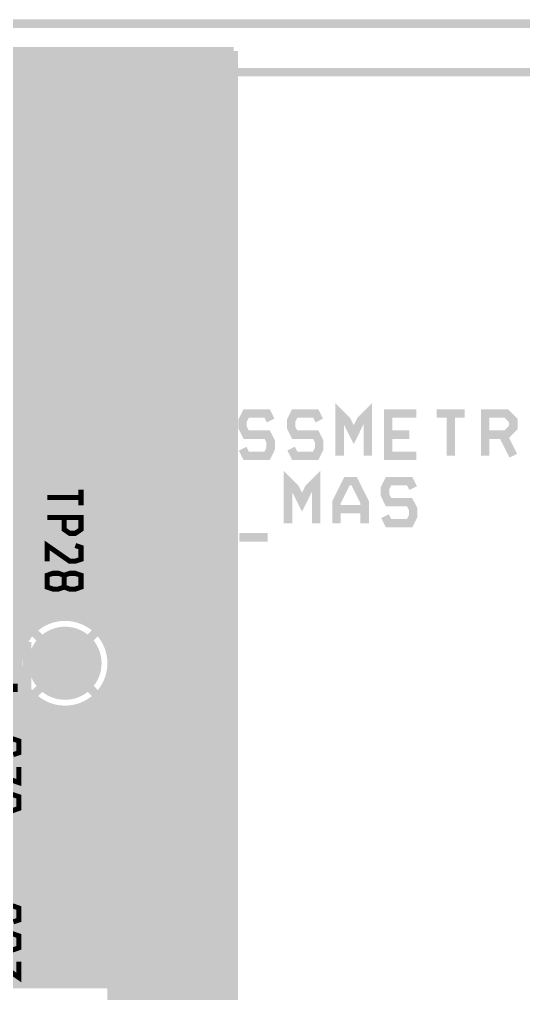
# Model space of a CAD drawing. Extents: x -11 to 221, y -93 to 178.
# Drawn here: x 67.21 to 82.38, y 146.27 to 175.58 of the extents above; entities that cross this region are included whole.
import ezdxf

# ---------------------------------------------------------------- set-up
doc = ezdxf.new("R2010")
doc.units = 0
doc.header["$MEASUREMENT"] = 0
doc.layers.get('0').update_dxf_attribs({"linetype": 'CONTINUOUS'})
for name, color, linetype in [('26-349-0_BOT', 7, 'CONTINUOUS'), ('26-349-0_DRD', 7, 'CONTINUOUS'), ('26-349-0_DRL', 2, 'CONTINUOUS'), ('26-349-0_FAB', 1, 'CONTINUOUS'), ('26-349-0_IN1', 3, 'CONTINUOUS'), ('26-349-0_IN2', 5, 'CONTINUOUS'), ('26-349-0_SMB', 10, 'CONTINUOUS'), ('26-349-0_SMT', 14, 'CONTINUOUS'), ('26-349-0_SST', 12, 'CONTINUOUS'), ('26-349-0_TOP', 11, 'CONTINUOUS'), ('THRUHOLE_TAP', 15, 'CONTINUOUS')]:
    doc.layers.add(name, color=color, linetype=linetype)

# ---------------------------------------------------------------- blocks, each defined once
blk = doc.blocks.new('ROUND_50')
at = {"const_width": 1.09982}
blk.add_lwpolyline([(-0.54991, 0, 1), (0.54991, 0, 1)], format="xyb", close=True, dxfattribs=at)
blk = doc.blocks.new('ROUND_96')
at = {"const_width": 0.50038}
blk.add_lwpolyline([(-0.25019, 0, 1), (0.25019, 0, 1)], format="xyb", close=True, dxfattribs=at)
blk = doc.blocks.new('ROUND_90')
at = {"const_width": 0.50038}
blk.add_lwpolyline([(-0.25019, 0, 1), (0.25019, 0, 1)], format="xyb", close=True, dxfattribs=at)

msp = doc.modelspace()

# ---------------------------------------------------------------- linework, layer by layer
at = {"layer": '26-349-0_DRD', "const_width": 0.254}
for points in [[(-5.99948, 175.4505), (180.9496, 175.4505)], [(67.437, 156.845), (64.897, 156.845)], [(67.437, 156.845), (64.897, 154.305)], [(67.437, 154.305), (64.897, 156.845)], [(67.437, 154.305), (67.437, 156.845)], [(68.58, 156.845), (67.945, 156.21)], [(69.215, 156.21), (68.58, 156.845)], [(67.945, 156.21), (68.58, 155.575)], [(68.58, 155.575), (69.215, 156.21)], [(64.897, 154.305), (67.437, 154.305)], [(68.1609, 151.8539), (65.6209, 151.8539)], [(68.1609, 151.8539), (65.6209, 149.3139)], [(68.1609, 149.3139), (65.6209, 151.8539)], [(68.1609, 151.8539), (65.6209, 151.8539)], [(68.1609, 151.8539), (65.6209, 149.3139)], [(68.1609, 149.3139), (65.6209, 151.8539)], [(68.1609, 149.3139), (68.1609, 151.8539)], [(68.1609, 149.3139), (68.1609, 151.8539)], [(65.6209, 149.3139), (68.1609, 149.3139)], [(65.6209, 149.3139), (68.1609, 149.3139)]]:
    msp.add_lwpolyline(points, dxfattribs=at)
at = {"layer": '26-349-0_DRL', "const_width": 0.254}
msp.add_lwpolyline([(-5.99948, 175.4505), (180.9496, 175.4505)], dxfattribs=at)
at = {"layer": '26-349-0_FAB', "const_width": 0.254}
for points in [[(-5.99948, 175.4505), (180.9496, 175.4505)], [(1.27, 146.05), (0, 146.05), (0, 154.94), (10.16, 154.94), (10.16, 173.99), (85.725, 173.99), (85.725, 119.38), (68.58, 119.38), (68.58, 144.78), (33.655, 144.78), (29.21, 149.225), (29.21, 153.67), (10.16, 153.67), (10.16, 146.05), (1.27, 146.05)], [(68.453, 162.45332), (68.453, 163.08832), (68.1355, 163.72332), (67.92468, 163.72332), (67.60718, 163.08832), (67.60718, 162.45332)], [(71.84898, 162.45332), (71.84898, 163.72332), (71.63816, 163.5125), (71.42734, 163.08832), (71.21398, 163.5125), (71.00316, 163.72332), (71.00316, 162.45332)], [(73.30948, 162.45332), (73.30948, 163.08832), (72.99198, 163.72332), (72.78116, 163.72332), (72.46366, 163.08832), (72.46366, 162.45332)], [(74.76998, 163.5125), (74.66584, 163.72332), (74.03084, 163.72332), (73.92416, 163.5125), (73.92416, 163.30168), (74.03084, 163.08832), (74.66584, 163.08832), (74.76998, 162.8775), (74.76998, 162.66668), (74.66584, 162.45332), (74.03084, 162.45332), (73.92416, 162.66668)], [(76.23048, 163.5125), (76.12634, 163.72332), (75.49134, 163.72332), (75.38466, 163.5125), (75.38466, 163.30168), (75.49134, 163.08832), (76.12634, 163.08832), (76.23048, 162.8775), (76.23048, 162.66668), (76.12634, 162.45332), (75.49134, 162.45332), (75.38466, 162.66668)], [(77.69098, 162.45332), (77.69098, 163.72332), (77.48016, 163.5125), (77.26934, 163.08832), (77.05598, 163.5125), (76.84516, 163.72332), (76.84516, 162.45332)], [(79.15148, 162.45332), (78.30566, 162.45332), (78.30566, 163.72332), (79.15148, 163.72332)], [(80.61198, 163.72332), (79.76616, 163.72332)], [(80.19034, 162.45332), (80.19034, 163.72332)], [(81.22666, 163.08832), (81.86166, 163.08832), (82.07248, 163.30168), (82.07248, 163.5125), (81.86166, 163.72332), (81.22666, 163.72332), (81.22666, 162.45332)], [(68.453, 162.8775), (67.60718, 162.8775)], [(73.30948, 162.8775), (72.46366, 162.8775)], [(78.94066, 163.08832), (78.30566, 163.08832)], [(81.75498, 163.08832), (82.07248, 162.45332)], [(69.87032, 161.05632), (70.2945, 161.05632), (70.2945, 160.63468), (70.18782, 160.42132), (69.55282, 160.42132), (69.44868, 160.63468), (69.44868, 161.4805), (69.55282, 161.69132), (70.18782, 161.69132), (70.2945, 161.4805)], [(71.755, 161.69132), (71.755, 160.42132), (71.54418, 160.63468), (71.12, 161.4805), (70.90918, 161.69132), (70.90918, 160.42132)], [(72.36968, 160.42132), (73.00468, 160.42132), (73.2155, 160.8455), (73.2155, 161.26968), (73.00468, 161.69132), (72.36968, 161.69132)], [(72.47382, 160.42132), (72.47382, 161.69132)], [(76.1365, 160.42132), (76.1365, 161.69132), (75.92568, 161.4805), (75.71232, 161.05632), (75.5015, 161.4805), (75.29068, 161.69132), (75.29068, 160.42132)], [(77.597, 160.42132), (77.597, 161.05632), (77.2795, 161.69132), (77.06868, 161.69132), (76.75118, 161.05632), (76.75118, 160.42132)], [(79.0575, 161.4805), (78.95082, 161.69132), (78.31582, 161.69132), (78.21168, 161.4805), (78.21168, 161.26968), (78.31582, 161.05632), (78.95082, 161.05632), (79.0575, 160.8455), (79.0575, 160.63468), (78.95082, 160.42132), (78.31582, 160.42132), (78.21168, 160.63468)], [(77.597, 160.8455), (76.75118, 160.8455)], [(74.676, 159.99968), (73.83018, 159.99968)]]:
    msp.add_lwpolyline(points, dxfattribs=at)
at = {"layer": '26-349-0_IN1', "const_width": 0.254}
for points in [[(73.66, 174.625), (18.669, 174.625), (18.669, 163.83), (33.274, 149.225)], [(67.1322, 174.625), (67.1322, 156.9085)], [(67.3608, 174.625), (67.3608, 157.25648)], [(67.5894, 174.625), (67.5894, 157.47492)], [(67.818, 174.625), (67.818, 157.62478)], [(68.0466, 174.625), (68.0466, 157.72638)], [(68.2752, 174.625), (68.2752, 157.78734)], [(68.5038, 174.625), (68.5038, 157.81528)], [(68.7324, 174.625), (68.7324, 157.8102)], [(68.961, 174.625), (68.961, 157.7721)], [(69.1896, 174.625), (69.1896, 157.69844)], [(69.4182, 174.625), (69.4182, 157.5816)], [(69.6468, 174.625), (69.6468, 157.41142)], [(69.8754, 174.625), (69.8754, 157.1625)], [(70.104, 174.625), (70.104, 156.72308)], [(70.3326, 174.625), (70.3326, 121.412)], [(70.5612, 174.625), (70.5612, 121.412)], [(70.7898, 174.625), (70.7898, 121.412)], [(71.0184, 174.625), (71.0184, 121.412)], [(71.247, 174.625), (71.247, 121.412)], [(71.4756, 174.625), (71.4756, 121.412)], [(71.7042, 174.625), (71.7042, 121.412)], [(71.9328, 174.625), (71.9328, 121.412)], [(72.1614, 174.625), (72.1614, 121.412)], [(72.39, 174.625), (72.39, 121.412)], [(72.6186, 174.625), (72.6186, 121.412)], [(72.8472, 174.625), (72.8472, 121.412)], [(73.0758, 174.625), (73.0758, 121.412)], [(73.3044, 174.625), (73.3044, 121.412)], [(73.533, 174.625), (73.533, 121.412)], [(73.66, 174.625), (73.66, 144.78)], [(73.66, 174.4472), (24.36114, 174.4472)], [(73.66, 174.2186), (24.76246, 174.2186)], [(73.66, 173.99), (35.8267, 173.99)], [(73.66, 173.7614), (36.16706, 173.7614)], [(73.66, 173.5328), (36.30676, 173.5328)], [(73.66, 173.0756), (36.35248, 173.0756)], [(73.66, 173.3042), (36.36264, 173.3042)], [(73.66, 172.847), (51.59502, 172.847)], [(73.66, 172.6184), (51.9049, 172.6184)], [(73.66, 172.3898), (52.10302, 172.3898)], [(73.66, 172.1612), (52.24272, 172.1612)], [(73.66, 171.9326), (52.33416, 171.9326)], [(73.66, 171.704), (52.3875, 171.704)], [(73.66, 171.4754), (52.40782, 171.4754)], [(73.66, 171.0182), (52.3494, 171.0182)], [(73.66, 171.2468), (52.39512, 171.2468)], [(73.66, 170.7896), (52.26558, 170.7896)], [(73.66, 170.561), (52.13858, 170.561)], [(73.66, 170.3324), (51.9557, 170.3324)], [(73.66, 169.8752), (51.12258, 169.8752)], [(73.66, 170.1038), (51.67884, 170.1038)], [(73.66, 169.6466), (29.45638, 169.6466)], [(73.66, 169.418), (29.35478, 169.418)], [(73.66, 169.1894), (29.20492, 169.1894)], [(73.66, 168.9608), (37.56152, 168.9608)], [(73.66, 168.7322), (37.7444, 168.7322)], [(73.66, 168.5036), (37.82568, 168.5036)], [(73.66, 168.275), (37.83584, 168.275)], [(73.66, 167.8178), (37.64026, 167.8178)], [(73.66, 168.0464), (37.77996, 168.0464)], [(73.66, 167.5892), (37.2999, 167.5892)], [(73.66, 167.3606), (31.1785, 167.3606)], [(73.66, 166.9034), (18.669, 166.9034)], [(73.66, 167.132), (30.97784, 167.132)], [(73.66, 166.6748), (18.669, 166.6748)], [(73.66, 166.4462), (18.669, 166.4462)], [(73.66, 166.2176), (18.669, 166.2176)], [(73.66, 165.989), (18.669, 165.989)], [(73.66, 165.7604), (23.04034, 165.7604)], [(73.66, 165.5318), (23.44166, 165.5318)], [(73.66, 165.3032), (23.5966, 165.3032)], [(73.66, 165.0746), (23.6601, 165.0746)], [(73.66, 164.846), (23.65756, 164.846)], [(73.66, 164.6174), (56.6293, 164.6174)], [(73.66, 164.3888), (56.95696, 164.3888)], [(73.66, 164.1602), (57.16524, 164.1602)], [(73.66, 163.9316), (57.30748, 163.9316)], [(73.66, 163.703), (57.404, 163.703)], [(73.66, 163.4744), (57.46242, 163.4744)], [(73.66, 163.2458), (57.48782, 163.2458)], [(73.66, 163.0172), (57.47766, 163.0172)], [(73.66, 162.56), (57.35574, 162.56)], [(73.66, 162.7886), (57.43448, 162.7886)], [(73.66, 162.3314), (57.23636, 162.3314)], [(73.66, 162.1028), (57.05856, 162.1028)], [(73.66, 161.6456), (56.30926, 161.6456)], [(73.66, 161.8742), (56.79694, 161.8742)], [(73.66, 161.417), (51.60772, 161.417)], [(73.66, 161.1884), (51.5747, 161.1884)], [(73.66, 160.9598), (51.46548, 160.9598)], [(73.66, 160.5026), (48.1965, 160.5026)], [(73.66, 160.7312), (51.22672, 160.7312)], [(73.66, 160.274), (47.99584, 160.274)], [(73.66, 160.0454), (37.7317, 160.0454)], [(73.66, 159.5882), (22.9108, 159.5882)], [(73.66, 159.8168), (37.53104, 159.8168)], [(73.66, 159.3596), (23.1394, 159.3596)], [(73.66, 159.131), (23.368, 159.131)], [(73.66, 158.9024), (28.6893, 158.9024)], [(73.66, 158.6738), (29.01696, 158.6738)], [(73.66, 158.4452), (29.22524, 158.4452)], [(73.66, 158.2166), (29.36748, 158.2166)], [(73.66, 157.988), (29.464, 157.988)], [(68.15074, 157.7594), (59.48426, 157.7594)], [(67.66306, 157.5308), (59.97194, 157.5308)], [(73.66, 157.7594), (69.00926, 157.7594)], [(73.66, 157.5308), (69.49694, 157.5308)], [(67.3989, 157.3022), (60.23356, 157.3022)], [(73.66, 157.3022), (69.75856, 157.3022)], [(67.22364, 157.0736), (60.41136, 157.0736)], [(73.66, 157.0736), (69.93636, 157.0736)], [(67.10172, 156.845), (60.53074, 156.845)], [(73.66, 156.845), (70.05574, 156.845)], [(73.66, 156.6164), (70.13448, 156.6164)], [(73.66, 156.3878), (70.17766, 156.3878)], [(73.66, 156.1592), (70.18782, 156.1592)], [(73.66, 155.9306), (70.16242, 155.9306)], [(67.1322, 155.5115), (67.1322, 151.35606)], [(73.66, 155.702), (70.104, 155.702)], [(70.104, 155.69692), (70.104, 121.412)], [(67.29476, 155.2448), (60.34024, 155.2448)], [(67.14998, 155.4734), (60.48248, 155.4734)], [(73.66, 155.2448), (69.86524, 155.2448)], [(69.8754, 155.2575), (69.8754, 146.558)], [(73.66, 155.4734), (70.00748, 155.4734)], [(67.50304, 155.0162), (60.13196, 155.0162)], [(67.3608, 155.16098), (67.3608, 151.24176)], [(67.5894, 154.94254), (67.5894, 150.9903)], [(69.6468, 155.00604), (69.6468, 146.558)], [(73.66, 155.0162), (69.65696, 155.0162)], [(67.8307, 154.7876), (59.8043, 154.7876)], [(67.818, 154.79268), (67.818, 146.558)], [(68.0466, 154.69362), (68.0466, 146.558)], [(68.2752, 154.63012), (68.2752, 146.558)], [(68.5038, 154.60472), (68.5038, 146.558)], [(68.7324, 154.6098), (68.7324, 146.558)], [(68.961, 154.6479), (68.961, 146.558)], [(69.1896, 154.72156), (69.1896, 146.558)], [(73.66, 154.7876), (69.3293, 154.7876)], [(69.4182, 154.8384), (69.4182, 146.558)], [(73.66, 154.559), (39.99738, 154.559)], [(73.66, 154.3304), (40.12692, 154.3304)], [(73.66, 154.1018), (40.17518, 154.1018)], [(73.66, 153.8732), (40.1574, 153.8732)], [(73.66, 153.6446), (40.0685, 153.6446)], [(73.66, 153.416), (39.86784, 153.416)], [(73.66, 153.1874), (53.01234, 153.1874)], [(73.66, 152.9588), (53.41366, 152.9588)], [(73.66, 152.7302), (53.5686, 152.7302)], [(73.66, 152.273), (53.62956, 152.273)], [(73.66, 152.5016), (53.6321, 152.5016)], [(73.66, 152.0444), (53.5559, 152.0444)], [(73.66, 151.8158), (53.38826, 151.8158)], [(73.66, 151.5872), (50.59172, 151.5872)], [(73.66, 151.3586), (67.12204, 151.3586)], [(73.66, 151.13), (67.4878, 151.13)], [(73.66, 150.9014), (67.63512, 150.9014)], [(73.66, 150.6728), (67.69354, 150.6728)], [(73.66, 150.2156), (67.60972, 150.2156)], [(73.66, 150.4442), (67.68592, 150.4442)], [(67.3608, 149.92604), (67.3608, 146.558)], [(73.66, 149.987), (67.43446, 149.987)], [(67.5894, 150.1775), (67.5894, 146.558)], [(73.66, 149.7584), (62.2554, 149.7584)], [(67.1322, 149.81428), (67.1322, 146.558)], [(73.66, 149.5298), (62.2554, 149.5298)], [(73.66, 149.3012), (62.2554, 149.3012)], [(73.66, 149.0726), (62.2554, 149.0726)], [(73.66, 148.844), (62.2554, 148.844)], [(73.66, 148.6154), (62.2554, 148.6154)], [(73.66, 148.3868), (61.69406, 148.3868)], [(73.66, 148.1582), (61.94806, 148.1582)], [(73.66, 147.9296), (62.103, 147.9296)], [(73.66, 147.701), (62.19698, 147.701)], [(73.66, 147.4724), (62.24524, 147.4724)], [(73.66, 147.0152), (62.21984, 147.0152)], [(73.66, 147.2438), (62.25286, 147.2438)], [(73.66, 146.7866), (62.1411, 146.7866)], [(69.977, 146.558), (62.00648, 146.558)], [(69.977, 146.558), (69.977, 121.412)], [(73.66, 146.558), (69.977, 146.558)], [(73.66, 146.3294), (69.977, 146.3294)]]:
    msp.add_lwpolyline(points, dxfattribs=at)
for points in [[(68.58, 157.81782, 0.4142136), (66.97218, 156.21)], [(70.18782, 156.21, 0.4142136), (68.58, 157.81782)], [(66.97218, 156.21, 0.4142136), (68.58, 154.60218)], [(68.58, 154.60218, 0.4142136), (70.18782, 156.21)], [(67.69862, 150.5839, 0.4142136), (66.8909, 151.39162)], [(67.69862, 150.5839, 0.4142136), (66.8909, 151.39162)], [(66.8909, 149.77618, 0.4142136), (67.69862, 150.5839)], [(66.8909, 149.77618, 0.4142136), (67.69862, 150.5839)]]:
    msp.add_lwpolyline(points, format="xyb", dxfattribs=at)
at = {"layer": '26-349-0_IN2', "const_width": 0.254}
for points in [[(73.66, 174.625), (18.669, 174.625)], [(67.1322, 174.625), (67.1322, 156.9085)], [(67.3608, 174.625), (67.3608, 157.25648)], [(67.5894, 174.625), (67.5894, 157.47492)], [(67.818, 174.625), (67.818, 157.62478)], [(68.0466, 174.625), (68.0466, 157.72638)], [(68.2752, 174.625), (68.2752, 157.78734)], [(68.5038, 174.625), (68.5038, 157.81528)], [(68.7324, 174.625), (68.7324, 157.8102)], [(68.961, 174.625), (68.961, 157.7721)], [(69.1896, 174.625), (69.1896, 157.69844)], [(69.4182, 174.625), (69.4182, 157.5816)], [(69.6468, 174.625), (69.6468, 157.41142)], [(69.8754, 174.625), (69.8754, 157.1625)], [(70.104, 174.625), (70.104, 156.72308)], [(70.3326, 174.625), (70.3326, 121.412)], [(70.5612, 174.625), (70.5612, 121.412)], [(70.7898, 174.625), (70.7898, 121.412)], [(71.0184, 174.625), (71.0184, 121.412)], [(71.247, 174.625), (71.247, 121.412)], [(71.4756, 174.625), (71.4756, 121.412)], [(71.7042, 174.625), (71.7042, 121.412)], [(71.9328, 174.625), (71.9328, 121.412)], [(72.1614, 174.625), (72.1614, 121.412)], [(72.39, 174.625), (72.39, 129.91084)], [(72.6186, 174.625), (72.6186, 130.1115)], [(72.8472, 174.625), (72.8472, 130.2004)], [(73.0758, 174.625), (73.0758, 130.21818)], [(73.3044, 174.625), (73.3044, 130.16992)], [(73.533, 174.625), (73.533, 130.04038)], [(73.66, 174.625), (73.66, 144.78)], [(73.66, 174.4472), (18.669, 174.4472)], [(73.66, 174.2186), (18.669, 174.2186)], [(73.66, 173.99), (18.669, 173.99)], [(73.66, 173.7614), (18.669, 173.7614)], [(73.66, 173.5328), (18.669, 173.5328)], [(73.66, 173.3042), (18.669, 173.3042)], [(73.66, 173.0756), (18.669, 173.0756)], [(73.66, 172.847), (51.59502, 172.847)], [(73.66, 172.6184), (51.9049, 172.6184)], [(73.66, 172.3898), (52.10302, 172.3898)], [(73.66, 172.1612), (52.24272, 172.1612)], [(73.66, 171.9326), (52.33416, 171.9326)], [(73.66, 171.704), (52.3875, 171.704)], [(73.66, 171.4754), (52.40782, 171.4754)], [(73.66, 171.0182), (52.3494, 171.0182)], [(73.66, 171.2468), (52.39512, 171.2468)], [(73.66, 170.7896), (52.26558, 170.7896)], [(73.66, 170.561), (52.13858, 170.561)], [(73.66, 170.3324), (51.9557, 170.3324)], [(73.66, 169.8752), (51.12258, 169.8752)], [(73.66, 170.1038), (51.67884, 170.1038)], [(73.66, 169.6466), (29.45638, 169.6466)], [(73.66, 169.418), (29.35478, 169.418)], [(73.66, 169.1894), (29.20492, 169.1894)], [(73.66, 168.9608), (37.56152, 168.9608)], [(73.66, 168.7322), (37.7444, 168.7322)], [(73.66, 168.5036), (37.82568, 168.5036)], [(73.66, 168.275), (37.83584, 168.275)], [(73.66, 167.8178), (37.64026, 167.8178)], [(73.66, 168.0464), (37.77996, 168.0464)], [(73.66, 167.5892), (37.2999, 167.5892)], [(73.66, 167.3606), (18.669, 167.3606)], [(73.66, 167.132), (18.669, 167.132)], [(73.66, 166.9034), (18.669, 166.9034)], [(73.66, 166.6748), (18.669, 166.6748)], [(73.66, 166.4462), (18.669, 166.4462)], [(73.66, 166.2176), (18.669, 166.2176)], [(73.66, 165.989), (18.669, 165.989)], [(73.66, 165.7604), (18.669, 165.7604)], [(73.66, 165.5318), (18.669, 165.5318)], [(73.66, 165.3032), (43.60926, 165.3032)], [(73.66, 165.0746), (43.7769, 165.0746)], [(73.66, 164.846), (43.85056, 164.846)], [(73.66, 164.6174), (56.6293, 164.6174)], [(73.66, 164.3888), (56.95696, 164.3888)], [(73.66, 164.1602), (57.16524, 164.1602)], [(73.66, 163.9316), (57.30748, 163.9316)], [(73.66, 163.703), (57.404, 163.703)], [(73.66, 163.4744), (57.46242, 163.4744)], [(73.66, 163.2458), (57.48782, 163.2458)], [(73.66, 163.0172), (57.47766, 163.0172)], [(73.66, 162.56), (57.35574, 162.56)], [(73.66, 162.7886), (57.43448, 162.7886)], [(73.66, 162.3314), (57.23636, 162.3314)], [(73.66, 162.1028), (57.05856, 162.1028)], [(73.66, 161.6456), (56.30926, 161.6456)], [(73.66, 161.8742), (56.79694, 161.8742)], [(73.66, 161.417), (41.24706, 161.417)], [(73.66, 161.1884), (37.3634, 161.1884)], [(73.66, 160.9598), (37.66058, 160.9598)], [(73.66, 160.7312), (37.79012, 160.7312)], [(73.66, 160.5026), (37.83838, 160.5026)], [(73.66, 160.274), (37.8206, 160.274)], [(73.66, 160.0454), (37.7317, 160.0454)], [(73.66, 159.8168), (37.53104, 159.8168)], [(73.66, 159.5882), (39.92626, 159.5882)], [(73.66, 159.3596), (40.0939, 159.3596)], [(73.66, 159.131), (40.16756, 159.131)], [(73.66, 158.9024), (40.1701, 158.9024)], [(73.66, 158.4452), (39.95166, 158.4452)], [(73.66, 158.6738), (40.1066, 158.6738)], [(73.66, 158.2166), (39.55034, 158.2166)], [(73.66, 157.988), (36.92906, 157.988)], [(68.15074, 157.7594), (59.48426, 157.7594)], [(67.66306, 157.5308), (59.97194, 157.5308)], [(73.66, 157.7594), (69.00926, 157.7594)], [(73.66, 157.5308), (69.49694, 157.5308)], [(67.3989, 157.3022), (60.23356, 157.3022)], [(67.44208, 157.34538), (68.58, 156.21)], [(69.71538, 157.34538), (68.58, 156.21)], [(73.66, 157.3022), (69.75856, 157.3022)], [(67.22364, 157.0736), (60.41136, 157.0736)], [(73.66, 157.0736), (69.93636, 157.0736)], [(67.10172, 156.845), (60.53074, 156.845)], [(73.66, 156.845), (70.05574, 156.845)], [(73.66, 156.6164), (70.13448, 156.6164)], [(73.66, 156.3878), (70.17766, 156.3878)], [(67.44208, 155.07208), (68.58, 156.21)], [(69.71538, 155.07208), (68.58, 156.21)], [(73.66, 156.1592), (70.18782, 156.1592)], [(73.66, 155.9306), (70.16242, 155.9306)], [(67.1322, 155.5115), (67.1322, 146.558)], [(73.66, 155.702), (70.104, 155.702)], [(70.104, 155.69692), (70.104, 121.412)], [(67.29476, 155.2448), (66.9036, 155.2448)], [(67.14998, 155.4734), (66.9671, 155.4734)], [(73.66, 155.2448), (69.86524, 155.2448)], [(69.8754, 155.2575), (69.8754, 146.558)], [(73.66, 155.4734), (70.00748, 155.4734)], [(67.50304, 155.0162), (66.74866, 155.0162)], [(67.3608, 155.16098), (67.3608, 146.558)], [(67.5894, 154.94254), (67.5894, 146.558)], [(69.6468, 155.00604), (69.6468, 146.558)], [(73.66, 155.0162), (69.65696, 155.0162)], [(67.8307, 154.7876), (66.34734, 154.7876)], [(67.818, 154.79268), (67.818, 146.558)], [(68.0466, 154.69362), (68.0466, 146.558)], [(68.2752, 154.63012), (68.2752, 146.558)], [(68.5038, 154.60472), (68.5038, 146.558)], [(68.7324, 154.6098), (68.7324, 146.558)], [(68.961, 154.6479), (68.961, 146.558)], [(69.1896, 154.72156), (69.1896, 146.558)], [(73.66, 154.7876), (69.3293, 154.7876)], [(69.4182, 154.8384), (69.4182, 146.558)], [(73.66, 154.559), (39.99738, 154.559)], [(73.66, 154.3304), (40.12692, 154.3304)], [(73.66, 154.1018), (40.17518, 154.1018)], [(73.66, 153.8732), (40.1574, 153.8732)], [(73.66, 153.6446), (40.0685, 153.6446)], [(73.66, 153.1874), (29.4386, 153.1874)], [(73.66, 153.416), (39.86784, 153.416)], [(73.66, 152.9588), (29.6672, 152.9588)], [(73.66, 152.7302), (29.8958, 152.7302)], [(73.66, 152.5016), (30.1244, 152.5016)], [(73.66, 152.273), (30.353, 152.273)], [(73.66, 152.0444), (30.5816, 152.0444)], [(73.66, 151.8158), (30.8102, 151.8158)], [(73.66, 151.5872), (31.0388, 151.5872)], [(73.66, 151.3586), (39.7002, 151.3586)], [(73.66, 151.13), (62.2554, 151.13)], [(73.66, 150.9014), (62.2554, 150.9014)], [(73.66, 150.6728), (62.2554, 150.6728)], [(73.66, 150.4442), (62.2554, 150.4442)], [(73.66, 150.2156), (62.2554, 150.2156)], [(73.66, 149.987), (62.2554, 149.987)], [(73.66, 149.7584), (62.2554, 149.7584)], [(73.66, 149.5298), (62.2554, 149.5298)], [(73.66, 149.3012), (62.2554, 149.3012)], [(73.66, 149.0726), (62.2554, 149.0726)], [(73.66, 148.844), (62.2554, 148.844)], [(73.66, 148.6154), (62.2554, 148.6154)], [(73.66, 148.3868), (61.69406, 148.3868)], [(73.66, 148.1582), (61.94806, 148.1582)], [(73.66, 147.9296), (62.103, 147.9296)], [(73.66, 147.701), (62.19698, 147.701)], [(73.66, 147.4724), (62.24524, 147.4724)], [(73.66, 147.0152), (62.21984, 147.0152)], [(73.66, 147.2438), (62.25286, 147.2438)], [(73.66, 146.7866), (62.1411, 146.7866)], [(69.977, 146.558), (62.00648, 146.558)], [(69.977, 146.558), (69.977, 121.412)], [(73.66, 146.558), (69.977, 146.558)], [(73.66, 146.3294), (69.977, 146.3294)]]:
    msp.add_lwpolyline(points, dxfattribs=at)
for points in [[(68.58, 157.81782, 0.4142136), (66.97218, 156.21)], [(70.18782, 156.21, 0.4142136), (68.58, 157.81782)], [(66.97218, 156.21, 0.4142136), (68.58, 154.60218)], [(68.58, 154.60218, 0.4142136), (70.18782, 156.21)]]:
    msp.add_lwpolyline(points, format="xyb", dxfattribs=at)
at = {"layer": '26-349-0_SST', "const_width": 0.1524}
for points in [[(69.06006, 160.95726), (69.06006, 161.4297)], [(68.04406, 161.19348), (69.06006, 161.19348)], [(68.55206, 160.5915), (68.55206, 160.2359), (68.7197, 160.11906), (68.88988, 160.11906), (69.06006, 160.2359), (69.06006, 160.5915), (68.04406, 160.5915)], [(68.04406, 159.28086), (68.04406, 159.7533), (68.7197, 159.28086), (68.88988, 159.28086), (69.06006, 159.33928), (69.06006, 159.69488), (68.88988, 159.7533)], [(68.55206, 158.50108), (68.7197, 158.44266), (68.88988, 158.44266), (69.06006, 158.50108), (69.06006, 158.85668), (68.88988, 158.9151), (68.7197, 158.9151), (68.55206, 158.85668), (68.55206, 158.50108), (68.38188, 158.44266), (68.2117, 158.44266), (68.04406, 158.50108), (68.04406, 158.85668), (68.2117, 158.9151), (68.38188, 158.9151), (68.55206, 158.85668)], [(66.33972, 153.45918), (66.17208, 153.5176), (66.17208, 153.8732), (66.33972, 153.93162), (67.0179, 153.93162), (67.18808, 153.8732), (67.18808, 153.5176), (67.0179, 153.45918)], [(66.17208, 152.97658), (67.18808, 152.62098), (67.18808, 153.09342)], [(66.68008, 151.8412), (66.84772, 151.78278), (67.0179, 151.78278), (67.18808, 151.8412), (67.18808, 152.1968), (67.0179, 152.25522), (66.84772, 152.25522), (66.68008, 152.1968), (66.68008, 151.8412), (66.5099, 151.78278), (66.33972, 151.78278), (66.17208, 151.8412), (66.17208, 152.1968), (66.33972, 152.25522), (66.5099, 152.25522), (66.68008, 152.1968)], [(66.34734, 148.42998), (66.17716, 148.4884), (66.17716, 148.844), (66.34734, 148.90496), (67.02298, 148.90496), (67.19316, 148.844), (67.19316, 148.4884), (67.02298, 148.42998)], [(66.68516, 147.6502), (66.85534, 147.59178), (67.02298, 147.59178), (67.19316, 147.6502), (67.19316, 148.0058), (67.02298, 148.06676), (66.85534, 148.06676), (66.68516, 148.0058), (66.68516, 147.6502), (66.51498, 147.59178), (66.34734, 147.59178), (66.17716, 147.6502), (66.17716, 148.0058), (66.34734, 148.06676), (66.51498, 148.06676), (66.68516, 148.0058)], [(66.34734, 147.22856), (66.17716, 147.10918), (66.17716, 146.87296), (66.34734, 146.75358), (66.51498, 146.75358), (66.85534, 146.9898), (67.19316, 146.75358), (67.19316, 147.22856)]]:
    msp.add_lwpolyline(points, dxfattribs=at)
at = {"layer": '26-349-0_SST', "const_width": 0.254}
for points in [[(68.58, 157.61208, 0.4142136), (67.17792, 156.21)], [(69.98208, 156.21, 0.4142136), (68.58, 157.61208)], [(67.17792, 156.21, 0.4142136), (68.58, 154.80792)], [(68.58, 154.80792, 0.4142136), (69.98208, 156.21)]]:
    msp.add_lwpolyline(points, format="xyb", dxfattribs=at)
at = {"layer": '26-349-0_TOP', "const_width": 0.381}
for points in [[(44.07408, 171.45), (45.466, 171.45), (47.879, 173.863), (63.373, 173.863), (71.882, 165.354), (71.882, 126.746), (72.263, 126.365), (74.93, 126.365), (76.2, 125.095), (76.2, 121.2596)], [(55.118, 154.94), (56.642, 154.94), (57.15, 154.432), (59.944, 154.432), (63.754, 158.242), (69.469, 158.242), (71.247, 156.464), (71.247, 124.206), (70.485, 123.444), (70.485, 121.45518)]]:
    msp.add_lwpolyline(points, dxfattribs=at)

# ---------------------------------------------------------------- block references
at = {"layer": '26-349-0_BOT'}
msp.add_blockref('ROUND_50', (68.58, 156.21), dxfattribs=at)
at = {"layer": '26-349-0_DRL'}
msp.add_blockref('ROUND_96', (68.58, 156.21), dxfattribs=at)
at = {"layer": '26-349-0_IN1'}
msp.add_blockref('ROUND_50', (68.58, 156.21), dxfattribs=at)
at = {"layer": '26-349-0_IN2'}
msp.add_blockref('ROUND_50', (68.58, 156.21), dxfattribs=at)
at = {"layer": '26-349-0_SMB'}
msp.add_blockref('ROUND_50', (68.58, 156.21), dxfattribs=at)
at = {"layer": '26-349-0_SMT'}
msp.add_blockref('ROUND_50', (68.58, 156.21), dxfattribs=at)
at = {"layer": '26-349-0_TOP'}
msp.add_blockref('ROUND_50', (68.58, 156.21), dxfattribs=at)
at = {"layer": 'THRUHOLE_TAP'}
msp.add_blockref('ROUND_90', (68.58, 156.21), dxfattribs=at)

doc.saveas('drawing.dxf')
